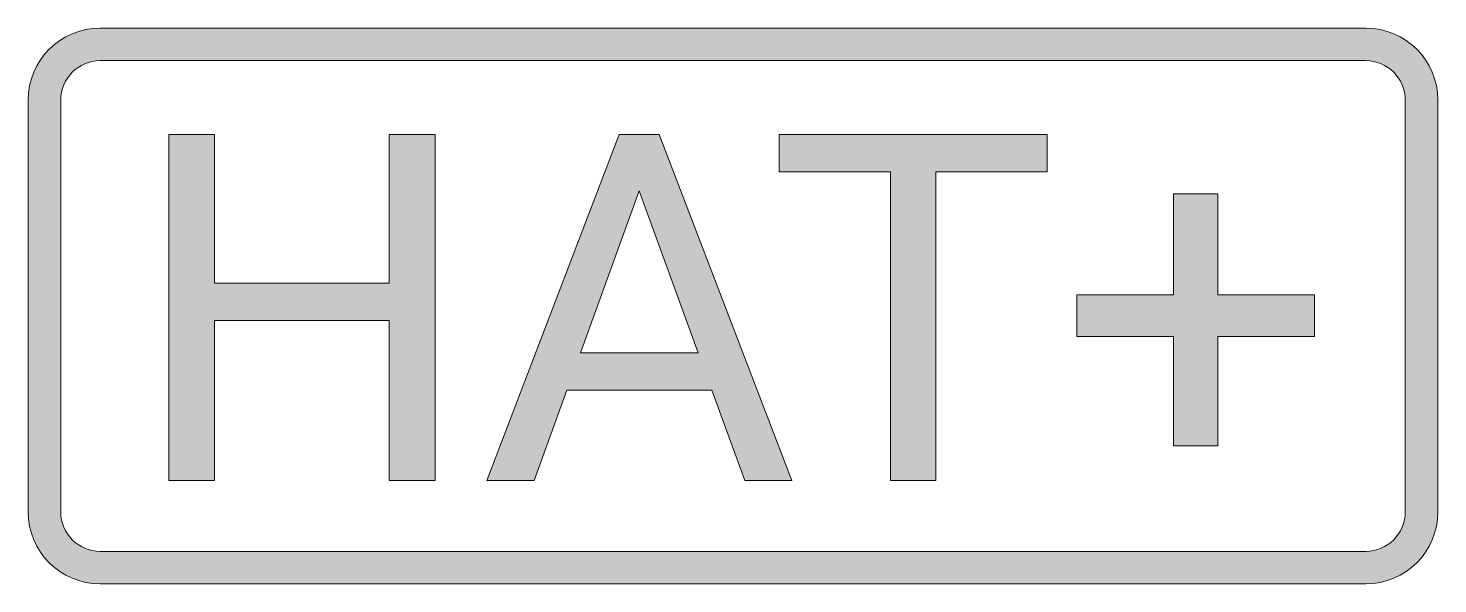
# Model space of a CAD drawing. Header units: millimetres. Extents: x 309.24 to 314.86, y 162.03 to 164.25.
import ezdxf

# ---------------------------------------------------------------- set-up
doc = ezdxf.new("R2010")
doc.units = ezdxf.units.MM
doc.header["$MEASUREMENT"] = 0
doc.layers.add('HAT+ Symbol', color=7, linetype='Continuous', lineweight=0)

# ---------------------------------------------------------------- blocks, each defined once
blk = doc.blocks.new('Block_1')
at = {"layer": 'HAT+ Symbol', "transparency": 33554687}
h = blk.add_hatch(color=7, dxfattribs=at)
h.dxf.hatch_style = 2
edge = h.paths.add_edge_path()
edge.add_spline(control_points=[(314.5727, 164.2472), (314.5727, 164.2472), (309.5277, 164.2472), (309.5277, 164.2472), (309.3693, 164.2472), (309.241, 164.1188), (309.241, 163.9605), (309.241, 163.9605), (309.241, 162.3174), (309.241, 162.3174), (309.241, 162.1591), (309.3693, 162.0307), (309.5277, 162.0307), (309.5277, 162.0307), (314.5727, 162.0307), (314.5727, 162.0307), (314.731, 162.0307), (314.8594, 162.1591), (314.8594, 162.3174), (314.8594, 162.3174), (314.8594, 163.9605), (314.8594, 163.9605), (314.8594, 164.1188), (314.731, 164.2472), (314.5727, 164.2472), (314.5727, 164.2472), (314.5727, 164.2472), (314.5727, 164.2472)], knot_values=[0, 0, 0, 0, 1, 1, 1, 2, 2, 2, 3, 3, 3, 4, 4, 4, 5, 5, 5, 6, 6, 6, 7, 7, 7, 8, 8, 8, 9, 9, 9, 9], degree=3, periodic=0)
edge = h.paths.add_edge_path()
edge.add_spline(control_points=[(314.5727, 164.1176), (314.6593, 164.1176), (314.7298, 164.0471), (314.7298, 163.9605), (314.7298, 163.9605), (314.7298, 162.3174), (314.7298, 162.3174), (314.7298, 162.2307), (314.6593, 162.1603), (314.5727, 162.1603), (314.5727, 162.1603), (309.5277, 162.1603), (309.5277, 162.1603), (309.441, 162.1603), (309.3705, 162.2307), (309.3705, 162.3174), (309.3705, 162.3174), (309.3705, 163.9605), (309.3705, 163.9605), (309.3705, 164.0471), (309.441, 164.1176), (309.5277, 164.1176), (309.5277, 164.1176), (314.5727, 164.1176), (314.5727, 164.1176)], knot_values=[0, 0, 0, 0, 1, 1, 1, 2, 2, 2, 3, 3, 3, 4, 4, 4, 5, 5, 5, 6, 6, 6, 7, 7, 7, 8, 8, 8, 8], degree=3, periodic=0)
edge.add_line((314.5727, 164.1176), (314.5727, 164.1176))
at = {"layer": 'HAT+ Symbol'}
for points, knots in [([(314.5727, 164.2472), (314.5727, 164.2472), (309.5277, 164.2472), (309.5277, 164.2472), (309.3693, 164.2472), (309.241, 164.1188), (309.241, 163.9605), (309.241, 163.9605), (309.241, 162.3174), (309.241, 162.3174), (309.241, 162.1591), (309.3693, 162.0307), (309.5277, 162.0307), (309.5277, 162.0307), (314.5727, 162.0307), (314.5727, 162.0307), (314.731, 162.0307), (314.8594, 162.1591), (314.8594, 162.3174), (314.8594, 162.3174), (314.8594, 163.9605), (314.8594, 163.9605), (314.8594, 164.1188), (314.731, 164.2472), (314.5727, 164.2472), (314.5727, 164.2472), (314.5727, 164.2472), (314.5727, 164.2472)], [0, 0, 0, 0, 1, 1, 1, 2, 2, 2, 3, 3, 3, 4, 4, 4, 5, 5, 5, 6, 6, 6, 7, 7, 7, 8, 8, 8, 9, 9, 9, 9]), ([(314.5727, 164.1176), (314.6593, 164.1176), (314.7298, 164.0471), (314.7298, 163.9605), (314.7298, 163.9605), (314.7298, 162.3174), (314.7298, 162.3174), (314.7298, 162.2307), (314.6593, 162.1603), (314.5727, 162.1603), (314.5727, 162.1603), (309.5277, 162.1603), (309.5277, 162.1603), (309.441, 162.1603), (309.3705, 162.2307), (309.3705, 162.3174), (309.3705, 162.3174), (309.3705, 163.9605), (309.3705, 163.9605), (309.3705, 164.0471), (309.441, 164.1176), (309.5277, 164.1176), (309.5277, 164.1176), (314.5727, 164.1176), (314.5727, 164.1176)], [0, 0, 0, 0, 1, 1, 1, 2, 2, 2, 3, 3, 3, 4, 4, 4, 5, 5, 5, 6, 6, 6, 7, 7, 7, 8, 8, 8, 8])]:
    blk.add_open_spline(points, degree=3, knots=knots, dxfattribs=at)
blk = doc.blocks.new('Block_0')
at = {"layer": 'HAT+ Symbol', "transparency": 33554687}
h = blk.add_hatch(color=7, dxfattribs=at)
h.dxf.hatch_style = 2
edge = h.paths.add_edge_path()
edge.add_spline(control_points=[(310.8626, 162.4424), (310.8626, 162.4424), (310.6796, 162.4424), (310.6796, 162.4424), (310.6796, 162.4424), (310.6796, 163.0809), (310.6796, 163.0809), (310.6796, 163.0809), (309.9834, 163.0809), (309.9834, 163.0809), (309.9834, 163.0809), (309.9834, 162.4424), (309.9834, 162.4424), (309.9834, 162.4424), (309.8012, 162.4424), (309.8012, 162.4424), (309.8012, 162.4424), (309.8012, 163.8235), (309.8012, 163.8235), (309.8012, 163.8235), (309.9834, 163.8235), (309.9834, 163.8235), (309.9834, 163.8235), (309.9834, 163.2298), (309.9834, 163.2298), (309.9834, 163.2298), (310.6796, 163.2298), (310.6796, 163.2298), (310.6796, 163.2298), (310.6796, 163.8235), (310.6796, 163.8235), (310.6796, 163.8235), (310.8626, 163.8235), (310.8626, 163.8235), (310.8626, 163.8235), (310.8626, 162.4424), (310.8626, 162.4424)], knot_values=[0, 0, 0, 0, 1, 1, 1, 2, 2, 2, 3, 3, 3, 4, 4, 4, 5, 5, 5, 6, 6, 6, 7, 7, 7, 8, 8, 8, 9, 9, 9, 10, 10, 10, 11, 11, 11, 12, 12, 12, 12], degree=3, periodic=0)
h = blk.add_hatch(color=7, dxfattribs=at)
h.dxf.hatch_style = 2
edge = h.paths.add_edge_path()
edge.add_spline(control_points=[(311.4422, 162.9527), (311.4422, 162.9527), (311.9119, 162.9527), (311.9119, 162.9527), (311.9119, 162.9527), (311.6765, 163.5988), (311.6765, 163.5988), (311.6765, 163.5988), (311.4422, 162.9527), (311.4422, 162.9527)], knot_values=[0, 0, 0, 0, 1, 1, 1, 2, 2, 2, 3, 3, 3, 3], degree=3, periodic=0)
edge = h.paths.add_edge_path()
edge.add_spline(control_points=[(311.9659, 162.8038), (311.9659, 162.8038), (311.3874, 162.8038), (311.3874, 162.8038), (311.3874, 162.8038), (311.2574, 162.4424), (311.2574, 162.4424), (311.2574, 162.4424), (311.0695, 162.4424), (311.0695, 162.4424), (311.0695, 162.4424), (311.5969, 163.8235), (311.5969, 163.8235), (311.5969, 163.8235), (311.7563, 163.8235), (311.7563, 163.8235), (311.7563, 163.8235), (312.2847, 162.4424), (312.2847, 162.4424), (312.2847, 162.4424), (312.0978, 162.4424), (312.0978, 162.4424), (312.0978, 162.4424), (311.9659, 162.8038), (311.9659, 162.8038)], knot_values=[0, 0, 0, 0, 1, 1, 1, 2, 2, 2, 3, 3, 3, 4, 4, 4, 5, 5, 5, 6, 6, 6, 7, 7, 7, 8, 8, 8, 8], degree=3, periodic=0)
h = blk.add_hatch(color=7, dxfattribs=at)
h.dxf.hatch_style = 2
edge = h.paths.add_edge_path()
edge.add_spline(control_points=[(313.3026, 163.6746), (313.3026, 163.6746), (312.8585, 163.6746), (312.8585, 163.6746), (312.8585, 163.6746), (312.8585, 162.4424), (312.8585, 162.4424), (312.8585, 162.4424), (312.6775, 162.4424), (312.6775, 162.4424), (312.6775, 162.4424), (312.6775, 163.6746), (312.6775, 163.6746), (312.6775, 163.6746), (312.2343, 163.6746), (312.2343, 163.6746), (312.2343, 163.6746), (312.2343, 163.8235), (312.2343, 163.8235), (312.2343, 163.8235), (313.3026, 163.8235), (313.3026, 163.8235), (313.3026, 163.8235), (313.3026, 163.6746), (313.3026, 163.6746)], knot_values=[0, 0, 0, 0, 1, 1, 1, 2, 2, 2, 3, 3, 3, 4, 4, 4, 5, 5, 5, 6, 6, 6, 7, 7, 7, 8, 8, 8, 8], degree=3, periodic=0)
h = blk.add_hatch(color=7, dxfattribs=at)
h.dxf.hatch_style = 2
edge = h.paths.add_edge_path()
edge.add_spline(control_points=[(313.9827, 163.1832), (313.9827, 163.1832), (314.3678, 163.1832), (314.3678, 163.1832), (314.3678, 163.1832), (314.3678, 163.0173), (314.3678, 163.0173), (314.3678, 163.0173), (313.9827, 163.0173), (313.9827, 163.0173), (313.9827, 163.0173), (313.9827, 162.5809), (313.9827, 162.5809), (313.9827, 162.5809), (313.8062, 162.5809), (313.8062, 162.5809), (313.8062, 162.5809), (313.8062, 163.0173), (313.8062, 163.0173), (313.8062, 163.0173), (313.4212, 163.0173), (313.4212, 163.0173), (313.4212, 163.0173), (313.4212, 163.1832), (313.4212, 163.1832), (313.4212, 163.1832), (313.8062, 163.1832), (313.8062, 163.1832), (313.8062, 163.1832), (313.8062, 163.5865), (313.8062, 163.5865), (313.8062, 163.5865), (313.9827, 163.5865), (313.9827, 163.5865), (313.9827, 163.5865), (313.9827, 163.1832), (313.9827, 163.1832)], knot_values=[0, 0, 0, 0, 1, 1, 1, 2, 2, 2, 3, 3, 3, 4, 4, 4, 5, 5, 5, 6, 6, 6, 7, 7, 7, 8, 8, 8, 9, 9, 9, 10, 10, 10, 11, 11, 11, 12, 12, 12, 12], degree=3, periodic=0)
at = {"layer": 'HAT+ Symbol'}
for points, knots in [([(310.8626, 162.4424), (310.8626, 162.4424), (310.6796, 162.4424), (310.6796, 162.4424), (310.6796, 162.4424), (310.6796, 163.0809), (310.6796, 163.0809), (310.6796, 163.0809), (309.9834, 163.0809), (309.9834, 163.0809), (309.9834, 163.0809), (309.9834, 162.4424), (309.9834, 162.4424), (309.9834, 162.4424), (309.8012, 162.4424), (309.8012, 162.4424), (309.8012, 162.4424), (309.8012, 163.8235), (309.8012, 163.8235), (309.8012, 163.8235), (309.9834, 163.8235), (309.9834, 163.8235), (309.9834, 163.8235), (309.9834, 163.2298), (309.9834, 163.2298), (309.9834, 163.2298), (310.6796, 163.2298), (310.6796, 163.2298), (310.6796, 163.2298), (310.6796, 163.8235), (310.6796, 163.8235), (310.6796, 163.8235), (310.8626, 163.8235), (310.8626, 163.8235), (310.8626, 163.8235), (310.8626, 162.4424), (310.8626, 162.4424)], [0, 0, 0, 0, 1, 1, 1, 2, 2, 2, 3, 3, 3, 4, 4, 4, 5, 5, 5, 6, 6, 6, 7, 7, 7, 8, 8, 8, 9, 9, 9, 10, 10, 10, 11, 11, 11, 12, 12, 12, 12]), ([(311.9659, 162.8038), (311.9659, 162.8038), (311.3874, 162.8038), (311.3874, 162.8038), (311.3874, 162.8038), (311.2574, 162.4424), (311.2574, 162.4424), (311.2574, 162.4424), (311.0695, 162.4424), (311.0695, 162.4424), (311.0695, 162.4424), (311.5969, 163.8235), (311.5969, 163.8235), (311.5969, 163.8235), (311.7563, 163.8235), (311.7563, 163.8235), (311.7563, 163.8235), (312.2847, 162.4424), (312.2847, 162.4424), (312.2847, 162.4424), (312.0978, 162.4424), (312.0978, 162.4424), (312.0978, 162.4424), (311.9659, 162.8038), (311.9659, 162.8038)], [0, 0, 0, 0, 1, 1, 1, 2, 2, 2, 3, 3, 3, 4, 4, 4, 5, 5, 5, 6, 6, 6, 7, 7, 7, 8, 8, 8, 8]), ([(313.3026, 163.6746), (313.3026, 163.6746), (312.8585, 163.6746), (312.8585, 163.6746), (312.8585, 163.6746), (312.8585, 162.4424), (312.8585, 162.4424), (312.8585, 162.4424), (312.6775, 162.4424), (312.6775, 162.4424), (312.6775, 162.4424), (312.6775, 163.6746), (312.6775, 163.6746), (312.6775, 163.6746), (312.2343, 163.6746), (312.2343, 163.6746), (312.2343, 163.6746), (312.2343, 163.8235), (312.2343, 163.8235), (312.2343, 163.8235), (313.3026, 163.8235), (313.3026, 163.8235), (313.3026, 163.8235), (313.3026, 163.6746), (313.3026, 163.6746)], [0, 0, 0, 0, 1, 1, 1, 2, 2, 2, 3, 3, 3, 4, 4, 4, 5, 5, 5, 6, 6, 6, 7, 7, 7, 8, 8, 8, 8]), ([(311.4422, 162.9527), (311.4422, 162.9527), (311.9119, 162.9527), (311.9119, 162.9527), (311.9119, 162.9527), (311.6765, 163.5988), (311.6765, 163.5988), (311.6765, 163.5988), (311.4422, 162.9527), (311.4422, 162.9527)], [0, 0, 0, 0, 1, 1, 1, 2, 2, 2, 3, 3, 3, 3]), ([(313.9827, 163.1832), (313.9827, 163.1832), (314.3678, 163.1832), (314.3678, 163.1832), (314.3678, 163.1832), (314.3678, 163.0173), (314.3678, 163.0173), (314.3678, 163.0173), (313.9827, 163.0173), (313.9827, 163.0173), (313.9827, 163.0173), (313.9827, 162.5809), (313.9827, 162.5809), (313.9827, 162.5809), (313.8062, 162.5809), (313.8062, 162.5809), (313.8062, 162.5809), (313.8062, 163.0173), (313.8062, 163.0173), (313.8062, 163.0173), (313.4212, 163.0173), (313.4212, 163.0173), (313.4212, 163.0173), (313.4212, 163.1832), (313.4212, 163.1832), (313.4212, 163.1832), (313.8062, 163.1832), (313.8062, 163.1832), (313.8062, 163.1832), (313.8062, 163.5865), (313.8062, 163.5865), (313.8062, 163.5865), (313.9827, 163.5865), (313.9827, 163.5865), (313.9827, 163.5865), (313.9827, 163.1832), (313.9827, 163.1832)], [0, 0, 0, 0, 1, 1, 1, 2, 2, 2, 3, 3, 3, 4, 4, 4, 5, 5, 5, 6, 6, 6, 7, 7, 7, 8, 8, 8, 9, 9, 9, 10, 10, 10, 11, 11, 11, 12, 12, 12, 12])]:
    blk.add_open_spline(points, degree=3, knots=knots, dxfattribs=at)
blk.add_blockref('Block_1', (0, 0), dxfattribs=at)

msp = doc.modelspace()

# ---------------------------------------------------------------- block references
at = {"layer": 'HAT+ Symbol'}
msp.add_blockref('Block_0', (0, 0), dxfattribs=at)

doc.saveas('drawing.dxf')
